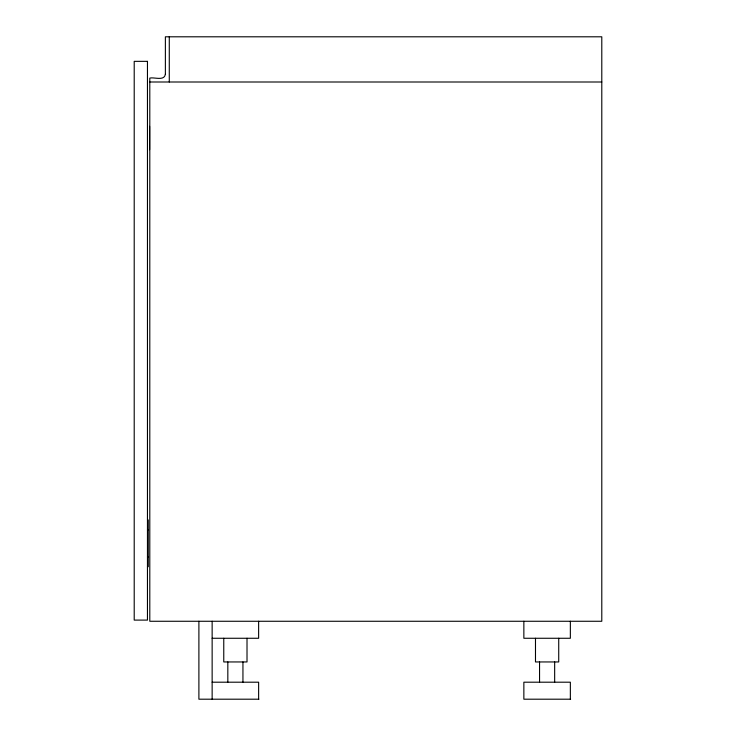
<?xml version="1.0" encoding="UTF-8"?>
<svg xmlns="http://www.w3.org/2000/svg" width="736" height="736" viewBox="0 0 736 736"><rect width="100%" height="100%" fill="white"/><g stroke="black" fill="none" stroke-linecap="round" stroke-linejoin="round"><path stroke-width="1.1" d="M149.794 82L601.79 82M147.458 519.966L148.24 519.966L148.24 566.72L147.458 566.72M147.458 529.773L148.24 529.773M147.458 556.904L148.24 556.904M212.143 638.268L258.63 638.268L258.63 621.267M212.143 682.198L258.63 682.198L258.63 699.2M258.897 699.2L198.895 699.2L198.895 621.267M570.621 699.2L523.857 699.2L523.857 682.198L570.354 682.198L570.354 699.2M570.354 621.267L570.354 638.268L523.857 638.268L523.857 621.267M558.725 638.268L558.725 661.949L535.486 661.949L535.486 638.268M554.659 661.949L554.659 682.198M539.552 661.949L539.552 682.198M247.011 638.268L247.011 661.949L223.762 661.949L223.762 638.268M242.944 661.949L242.944 682.198M227.829 661.949L227.829 682.198M212.143 621.267L212.143 699.2M169.28 36.8L169.28 82M149.61 126.325L149.61 149.702M165.379 74.207C164.349 81.346 154.183 76.912 149.794 78.099L149.794 621.267L601.79 621.267L601.79 36.8L165.379 36.8L165.379 74.207M147.458 61.346L134.21 61.346L134.21 620.098L147.458 620.098L147.458 61.346"/></g></svg>
